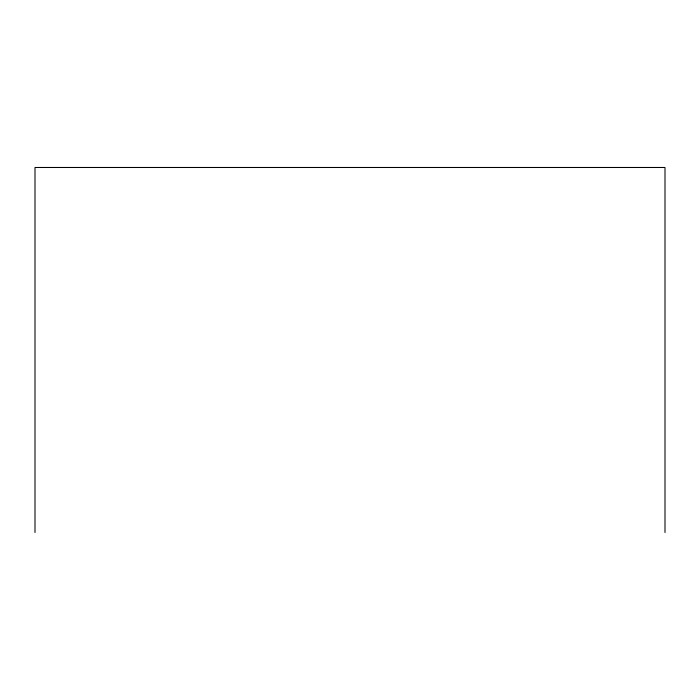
<?xml version="1.0" encoding="UTF-8"?>
<svg xmlns="http://www.w3.org/2000/svg" width="700" height="700" viewBox="0 0 700 700"><rect width="100%" height="100%" fill="white"/><g stroke="black" fill="none" stroke-linecap="round" stroke-linejoin="round"><path stroke-width="1.05" d="M665 532.516L665 167.484L35 167.484L35 532.516"/></g></svg>
